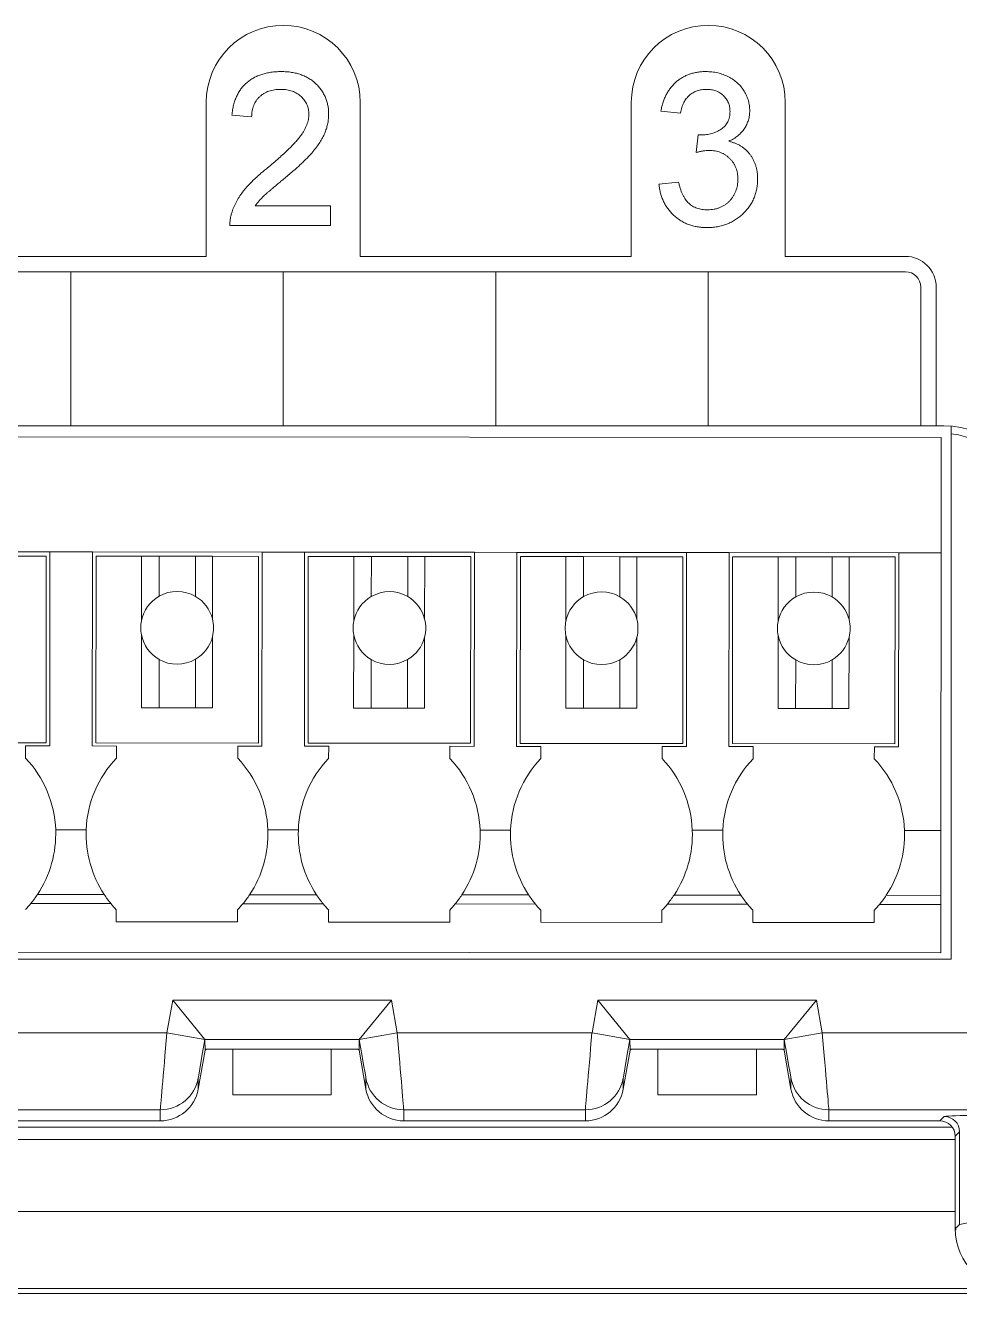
# Model space of a CAD drawing. Header units: inches. Extents: x 0.3 to 10.6, y 0.4 to 8.2.
# Drawn here: x 3.644 to 4.251, y 3.495 to 4.319 of the extents above; entities that cross this region are included whole.
import ezdxf

# ---------------------------------------------------------------- set-up
doc = ezdxf.new("R2010")
doc.units = ezdxf.units.IN
doc.header["$MEASUREMENT"] = 0

msp = doc.modelspace()

# ---------------------------------------------------------------- linework, layer by layer
at = {"color": 7, "linetype": 'Continuous', "lineweight": 15}
for p, q in [((3.76184, 4.26894), (3.76184, 4.16894)), ((3.86184, 4.16894), (3.86184, 4.26894)), ((4.03784, 4.26894), (4.03784, 4.16894)), ((4.13784, 4.16894), (4.13784, 4.26894)), ((3.79133, 4.25945), (3.77851, 4.26073)), ((4.06989, 4.26201), (4.05707, 4.26329)), ((4.08003, 4.23637), (4.08135, 4.24791)), ((4.05579, 4.21586), (4.06861, 4.21714)), ((3.79369, 4.20176), (3.84261, 4.20176)), ((3.84261, 4.20176), (3.84261, 4.18894)), ((3.84261, 4.18894), (3.77723, 4.18894)), ((3.76184, 4.16894), (3.58584, 4.16894)), ((4.03784, 4.16894), (3.86184, 4.16894)), ((4.21584, 4.16894), (4.13784, 4.16894)), ((3.67384, 4.15894), (3.53584, 4.15894)), ((3.67384, 4.15894), (3.67384, 4.05894)), ((3.81184, 4.15894), (3.67384, 4.15894)), ((3.81184, 4.05894), (3.81184, 4.15894)), ((3.94984, 4.15894), (3.81184, 4.15894)), ((3.94984, 4.15894), (3.94984, 4.05894)), ((4.08784, 4.15894), (3.94984, 4.15894)), ((4.08784, 4.05894), (4.08784, 4.15894)), ((4.21584, 4.15894), (4.08784, 4.15894)), ((4.22584, 4.05894), (4.22584, 4.14894)), ((4.23584, 4.05894), (4.23584, 4.14894)), ((4.23916, 4.0513), (3.10924, 4.05235)), ((3.53584, 4.05894), (3.67384, 4.05894)), ((3.67384, 4.05894), (3.81184, 4.05894)), ((3.81184, 4.05894), (3.94984, 4.05894)), ((3.94984, 4.05894), (4.08784, 4.05894)), ((4.08784, 4.05894), (4.22584, 4.05894)), ((4.22584, 4.05894), (4.23584, 4.05894)), ((4.23584, 4.05894), (4.24084, 4.05894)), ((4.24556, 4.05873), (4.24556, 4.05369)), ((4.24556, 3.71268), (4.24556, 4.05369)), ((4.23916, 4.0513), (4.23909, 3.9765)), ((3.66035, 3.97704), (3.55012, 3.97714)), ((3.65799, 3.97428), (3.62812, 3.97431)), ((3.65787, 3.85302), (3.65799, 3.97428)), ((3.66023, 3.85105), (3.66035, 3.97704)), ((3.68791, 3.97701), (3.66035, 3.97704)), ((3.68791, 3.97701), (3.68779, 3.85103)), ((3.79815, 3.97691), (3.68791, 3.97701)), ((3.69027, 3.97425), (3.69016, 3.85299)), ((3.71985, 3.97423), (3.69027, 3.97425)), ((3.71981, 3.93234), (3.71985, 3.97423)), ((3.73127, 3.97422), (3.71985, 3.97423)), ((3.73127, 3.97422), (3.73124, 3.94825)), ((3.75489, 3.97419), (3.73127, 3.97422)), ((3.75489, 3.97419), (3.75486, 3.94816)), ((3.76591, 3.97418), (3.75489, 3.97419)), ((3.76591, 3.97418), (3.76587, 3.93358)), ((3.79578, 3.97416), (3.76591, 3.97418)), ((3.79567, 3.8529), (3.79578, 3.97416)), ((3.79803, 3.85093), (3.79815, 3.97691)), ((3.82571, 3.97688), (3.79815, 3.97691)), ((3.82571, 3.97688), (3.82559, 3.8509)), ((3.93594, 3.97678), (3.82571, 3.97688)), ((3.82807, 3.97413), (3.82795, 3.85287)), ((3.85764, 3.9741), (3.82807, 3.97413)), ((3.85761, 3.93221), (3.85764, 3.9741)), ((3.86906, 3.97409), (3.85764, 3.9741)), ((3.86906, 3.97409), (3.86904, 3.94812)), ((3.89268, 3.97407), (3.86906, 3.97409)), ((3.89268, 3.97407), (3.89266, 3.94804)), ((3.90371, 3.97406), (3.89268, 3.97407)), ((3.90371, 3.97406), (3.90367, 3.93345)), ((3.93358, 3.97403), (3.90371, 3.97406)), ((3.93346, 3.85277), (3.93358, 3.97403)), ((3.93583, 3.8508), (3.93594, 3.97678)), ((3.9635, 3.97676), (3.93594, 3.97678)), ((3.9635, 3.97676), (3.96338, 3.85077)), ((4.07374, 3.97665), (3.9635, 3.97676)), ((3.96586, 3.974), (3.96575, 3.85274)), ((3.99544, 3.97397), (3.96586, 3.974)), ((3.9954, 3.93208), (3.99544, 3.97397)), ((4.00686, 3.97396), (3.99544, 3.97397)), ((4.00686, 3.97396), (4.00683, 3.94799)), ((4.03048, 3.97394), (4.00686, 3.97396)), ((4.03048, 3.97394), (4.03046, 3.94791)), ((4.0415, 3.97393), (4.03048, 3.97394)), ((4.0415, 3.97393), (4.04147, 3.93332)), ((4.07137, 3.9739), (4.0415, 3.97393)), ((4.07126, 3.85264), (4.07137, 3.9739)), ((4.07362, 3.85067), (4.07374, 3.97665)), ((4.1013, 3.97663), (4.07374, 3.97665)), ((4.1013, 3.97663), (4.10118, 3.85064)), ((4.21153, 3.97653), (4.1013, 3.97663)), ((4.10366, 3.97387), (4.10354, 3.85261)), ((4.13324, 3.97384), (4.10366, 3.97387)), ((4.1332, 3.93195), (4.13324, 3.97384)), ((4.14465, 3.97383), (4.13324, 3.97384)), ((4.14465, 3.97383), (4.14463, 3.94786)), ((4.16827, 3.97381), (4.14465, 3.97383)), ((4.16827, 3.97381), (4.16825, 3.94778)), ((4.1793, 3.9738), (4.16827, 3.97381)), ((4.1793, 3.9738), (4.17926, 3.93319)), ((4.20917, 3.97377), (4.1793, 3.9738)), ((4.20906, 3.85251), (4.20917, 3.97377)), ((4.21142, 3.85054), (4.21153, 3.97653)), ((4.23909, 3.9765), (4.21153, 3.97653)), ((4.23909, 3.9765), (4.23892, 3.79614)), ((3.71976, 3.8758), (3.7198, 3.9232)), ((3.76586, 3.92188), (3.76582, 3.87576)), ((3.85755, 3.87567), (3.8576, 3.92307)), ((3.90366, 3.92175), (3.90362, 3.87563)), ((3.99535, 3.87555), (3.99539, 3.92295)), ((4.04145, 3.92162), (4.04141, 3.8755)), ((4.13314, 3.87542), (4.13319, 3.92282)), ((4.17925, 3.9215), (4.17921, 3.87538)), ((3.7312, 3.90727), (3.73118, 3.87579)), ((3.75483, 3.90731), (3.7548, 3.87577)), ((3.869, 3.90714), (3.86897, 3.87566)), ((3.89262, 3.90718), (3.89259, 3.87564)), ((4.0068, 3.90702), (4.00677, 3.87554)), ((4.03042, 3.90705), (4.03039, 3.87551)), ((4.14459, 3.90689), (4.14456, 3.87541)), ((4.16821, 3.90693), (4.16818, 3.87539)), ((3.71976, 3.8758), (3.76582, 3.87576)), ((3.85755, 3.87567), (3.90362, 3.87563)), ((3.99535, 3.87555), (4.04141, 3.8755)), ((4.13314, 3.87542), (4.17921, 3.87538)), ((3.55236, 3.85312), (3.65787, 3.85302)), ((3.64448, 3.84319), (3.64449, 3.85107)), ((3.64449, 3.85107), (3.66023, 3.85105)), ((3.68779, 3.85103), (3.70354, 3.85101)), ((3.69016, 3.85299), (3.79567, 3.8529)), ((3.70354, 3.85101), (3.70353, 3.84314)), ((3.78227, 3.84307), (3.78228, 3.85094)), ((3.78228, 3.85094), (3.79803, 3.85093)), ((3.82559, 3.8509), (3.84134, 3.85089)), ((3.82795, 3.85287), (3.93346, 3.85277)), ((3.84134, 3.85089), (3.84133, 3.84301)), ((3.92007, 3.84294), (3.92008, 3.85081)), ((3.92008, 3.85081), (3.93583, 3.8508)), ((3.96338, 3.85077), (3.97913, 3.85076)), ((3.96575, 3.85274), (4.07126, 3.85264)), ((3.97913, 3.85076), (3.97912, 3.84288)), ((4.05786, 3.84281), (4.05787, 3.85068)), ((4.05787, 3.85068), (4.07362, 3.85067)), ((4.10118, 3.85064), (4.11693, 3.85063)), ((4.10354, 3.85261), (4.20906, 3.85251)), ((4.11693, 3.85063), (4.11692, 3.84276)), ((4.19566, 3.84268), (4.19567, 3.85056)), ((4.19567, 3.85056), (4.21142, 3.85054)), ((3.68386, 3.79665), (3.66407, 3.79667)), ((3.82165, 3.79652), (3.80187, 3.79654)), ((3.95945, 3.7964), (3.93966, 3.79642)), ((4.09724, 3.79627), (4.07746, 3.79629)), ((4.23892, 3.79614), (4.21525, 3.79616)), ((4.23892, 3.79614), (4.23889, 3.75405)), ((3.69996, 3.74865), (3.64787, 3.7487)), ((3.69562, 3.75455), (3.65223, 3.75459)), ((3.83776, 3.74853), (3.78567, 3.74857)), ((3.83342, 3.75442), (3.79002, 3.75446)), ((3.97556, 3.7484), (3.92346, 3.74845)), ((3.97121, 3.75429), (3.92782, 3.75433)), ((4.11335, 3.74827), (4.06126, 3.74832)), ((4.10901, 3.75417), (4.06561, 3.75421)), ((4.23888, 3.74815), (4.19905, 3.74819)), ((4.23889, 3.75405), (4.20341, 3.75408)), ((4.23888, 3.74815), (4.23885, 3.71666)), ((4.23889, 3.75405), (4.23888, 3.74815)), ((3.70344, 3.74471), (3.70344, 3.73684)), ((3.78218, 3.73677), (3.78218, 3.74464)), ((3.84124, 3.74459), (3.84123, 3.73671)), ((3.91997, 3.73664), (3.91998, 3.74451)), ((3.97903, 3.74446), (3.97903, 3.73658)), ((4.05777, 3.73651), (4.05777, 3.74439)), ((4.11683, 3.74433), (4.11682, 3.73646)), ((4.19556, 3.73638), (4.19557, 3.74426)), ((3.70344, 3.73684), (3.78218, 3.73677)), ((3.84123, 3.73671), (3.91997, 3.73664)), ((3.97903, 3.73658), (4.05777, 3.73651)), ((4.11682, 3.73646), (4.19556, 3.73638)), ((3.10893, 3.71771), (4.23885, 3.71666)), ((3.10256, 3.71268), (4.24556, 3.71268)), ((3.73634, 3.66479), (3.74008, 3.68605)), ((3.74008, 3.68605), (3.76096, 3.66045)), ((3.74008, 3.68605), (3.88204, 3.68605)), ((3.86117, 3.66045), (3.88204, 3.68605)), ((3.88204, 3.68605), (3.88579, 3.66479)), ((4.01234, 3.66479), (4.01608, 3.68605)), ((4.01608, 3.68605), (4.03696, 3.66045)), ((4.01608, 3.68605), (4.15804, 3.68605)), ((4.13717, 3.66045), (4.15804, 3.68605)), ((4.15804, 3.68605), (4.16179, 3.66479)), ((3.60979, 3.66479), (3.73634, 3.66479)), ((3.73634, 3.66479), (3.76096, 3.66045)), ((3.86117, 3.66045), (3.88579, 3.66479)), ((3.88579, 3.66479), (4.01234, 3.66479)), ((4.01234, 3.66479), (4.03696, 3.66045)), ((4.13717, 3.66045), (4.16179, 3.66479)), ((4.16179, 3.66479), (4.29493, 3.66479)), ((3.86117, 3.66045), (3.76096, 3.66045)), ((3.76096, 3.66045), (3.76106, 3.65344)), ((3.76106, 3.66105), (3.76106, 3.66105)), ((3.86106, 3.66105), (3.86106, 3.66105)), ((3.86117, 3.66045), (3.86106, 3.65344)), ((4.13717, 3.66045), (4.03696, 3.66045)), ((4.03696, 3.66045), (4.03706, 3.65344)), ((4.03706, 3.66105), (4.03706, 3.66105)), ((4.13706, 3.66105), (4.13706, 3.66105)), ((4.13717, 3.66045), (4.13706, 3.65344)), ((3.75663, 3.62827), (3.76106, 3.65344)), ((3.76176, 3.65413), (3.76106, 3.65344)), ((3.86036, 3.65413), (3.76176, 3.65413)), ((3.77906, 3.65413), (3.77906, 3.62444)), ((3.84306, 3.62444), (3.84306, 3.65413)), ((3.86036, 3.65413), (3.86106, 3.65344)), ((3.86106, 3.65344), (3.8655, 3.62827)), ((4.03263, 3.62827), (4.03706, 3.65344)), ((4.03776, 3.65413), (4.03706, 3.65344)), ((4.13636, 3.65413), (4.03776, 3.65413)), ((4.05506, 3.65413), (4.05506, 3.62444)), ((4.11906, 3.62444), (4.11906, 3.65413)), ((4.13636, 3.65413), (4.13706, 3.65344)), ((4.13706, 3.65344), (4.1415, 3.62827)), ((3.75663, 3.63545), (3.75663, 3.62827)), ((3.8655, 3.62827), (3.8655, 3.63545)), ((4.03263, 3.63545), (4.03263, 3.62827)), ((4.1415, 3.62827), (4.1415, 3.63545)), ((3.77906, 3.62444), (3.84306, 3.62444)), ((4.05506, 3.62444), (4.11906, 3.62444)), ((3.73201, 3.6148), (3.61412, 3.6148)), ((3.73201, 3.60761), (3.61412, 3.60761)), ((3.73201, 3.60761), (3.73201, 3.6148)), ((4.00801, 3.6148), (3.89012, 3.6148)), ((3.89012, 3.6148), (3.89012, 3.60761)), ((4.00801, 3.60761), (3.89012, 3.60761)), ((4.00801, 3.60761), (4.00801, 3.6148)), ((4.29493, 3.6148), (4.16612, 3.6148)), ((4.16612, 3.6148), (4.16612, 3.60761)), ((4.23824, 3.60761), (4.16612, 3.60761)), ((4.23824, 3.60761), (4.24106, 3.61043)), ((3.10176, 3.60344), (4.24636, 3.60344)), ((4.25106, 3.60043), (4.24823, 3.59761)), ((4.25106, 3.54043), (4.25106, 3.60043)), ((3.10006, 3.59544), (4.24806, 3.59544)), ((4.24823, 3.59744), (4.24806, 3.59744)), ((4.24806, 3.59744), (4.24806, 3.5396)), ((4.24823, 3.5376), (4.24823, 3.59761)), ((4.25106, 3.54043), (4.30105, 3.55043)), ((3.10006, 3.54871), (4.24806, 3.54871)), ((4.24806, 3.53956), (4.24806, 3.5396)), ((4.2485, 3.5366), (4.24806, 3.53956)), ((4.24823, 3.5376), (4.25106, 3.54043)), ((3.05506, 3.49544), (4.29306, 3.49544)), ((4.27888, 3.49871), (3.06924, 3.49871))]:
    msp.add_line(p, q, dxfattribs=at)
for centre, radius, start, end in [((3.81184, 4.26894), 0.05, 0, 180), ((4.08784, 4.26894), 0.05, 0, 180), ((4.21584, 4.14894), 0.02, 360, 90), ((4.21584, 4.14894), 0.01, 360, 90), ((4.24084, 4.00394), 0.055, 0, 90), ((4.24056, 4.00394), 0.05, 0, 84.26083), ((3.74298, 3.92775), 0.02362, 119.80146, 168.79958), ((3.74298, 3.92775), 0.02362, 59.80124, 119.80146), ((3.74298, 3.92775), 0.02362, 14.28144, 59.80124), ((3.88078, 3.92762), 0.02362, 119.80146, 168.79958), ((3.88078, 3.92762), 0.02362, 59.80124, 119.80146), ((3.88078, 3.92762), 0.02362, 14.28144, 59.80124), ((4.01857, 3.92749), 0.02362, 119.80146, 168.79958), ((4.01857, 3.92749), 0.02362, 59.80124, 119.80146), ((4.01857, 3.92749), 0.02362, 14.28144, 59.80124), ((4.15637, 3.92736), 0.02362, 119.80146, 168.79958), ((4.15637, 3.92736), 0.02362, 59.80124, 119.80146), ((4.15637, 3.92736), 0.02362, 14.28144, 59.80124), ((3.74298, 3.92775), 0.02362, 168.79958, 191.09422), ((3.74298, 3.92775), 0.02362, 345.61236, 14.28144), ((3.88078, 3.92762), 0.02362, 168.79958, 191.09422), ((3.88078, 3.92762), 0.02362, 345.61236, 14.28144), ((4.01857, 3.92749), 0.02362, 168.79958, 191.09422), ((4.01857, 3.92749), 0.02362, 345.61236, 14.28144), ((4.15637, 3.92736), 0.02362, 168.79958, 191.09422), ((4.15637, 3.92736), 0.02362, 345.61236, 14.28144), ((3.74298, 3.92775), 0.02362, 191.09422, 240.09234), ((3.74298, 3.92775), 0.02362, 300.09256, 345.61236), ((3.88078, 3.92762), 0.02362, 191.09422, 240.09234), ((3.88078, 3.92762), 0.02362, 300.09256, 345.61236), ((4.01857, 3.92749), 0.02362, 191.09422, 240.09234), ((4.01857, 3.92749), 0.02362, 300.09256, 345.61236), ((4.15637, 3.92736), 0.02362, 191.09422, 240.09234), ((4.15637, 3.92736), 0.02362, 300.09256, 345.61236), ((3.74298, 3.92775), 0.02362, 240.09234, 300.09256), ((3.88078, 3.92762), 0.02362, 240.09234, 300.09256), ((4.01857, 3.92749), 0.02362, 240.09234, 300.09256), ((4.15637, 3.92736), 0.02362, 240.09234, 300.09256), ((3.59276, 3.79403), 0.07136, 2.12166, 43.54972), ((3.75516, 3.79388), 0.07136, 136.34408, 177.77214), ((3.73056, 3.7939), 0.07136, 2.12166, 43.54972), ((3.89296, 3.79375), 0.07136, 136.34408, 177.77214), ((3.86835, 3.79377), 0.07136, 2.12166, 43.54972), ((4.03075, 3.79362), 0.07136, 136.34408, 177.77214), ((4.00615, 3.79365), 0.07136, 2.12166, 43.54972), ((4.16855, 3.7935), 0.07136, 136.34408, 177.77214), ((4.14394, 3.79352), 0.07136, 2.12166, 43.54972), ((3.59276, 3.79403), 0.07136, 326.44765, 2.12166), ((3.75516, 3.79388), 0.07136, 177.77214, 213.44615), ((3.73056, 3.7939), 0.07136, 326.44765, 2.12166), ((3.89296, 3.79375), 0.07136, 177.77214, 213.44615), ((3.86835, 3.79377), 0.07136, 326.44765, 2.12166), ((4.03075, 3.79362), 0.07136, 177.77214, 213.44615), ((4.00615, 3.79365), 0.07136, 326.44765, 2.12166), ((4.16855, 3.7935), 0.07136, 177.77214, 213.44615), ((4.14394, 3.79352), 0.07136, 326.44765, 2.12166), ((3.59276, 3.79403), 0.07136, 316.34408, 320.56527), ((3.59276, 3.79403), 0.07136, 320.56527, 326.44765), ((3.75516, 3.79388), 0.07136, 213.44615, 219.32853), ((3.75516, 3.79388), 0.07136, 219.32853, 223.54972), ((3.73056, 3.7939), 0.07136, 316.34408, 320.56527), ((3.73056, 3.7939), 0.07136, 320.56527, 326.44765), ((3.89296, 3.79375), 0.07136, 213.44615, 219.32853), ((3.89296, 3.79375), 0.07136, 219.32853, 223.54972), ((3.86835, 3.79377), 0.07136, 316.34408, 320.56527), ((3.86835, 3.79377), 0.07136, 320.56527, 326.44765), ((4.03075, 3.79362), 0.07136, 213.44615, 219.32853), ((4.03075, 3.79362), 0.07136, 219.32853, 223.54972), ((4.00615, 3.79365), 0.07136, 316.34408, 320.56527), ((4.00615, 3.79365), 0.07136, 320.56527, 326.44765), ((4.16855, 3.7935), 0.07136, 213.44615, 219.32853), ((4.16855, 3.7935), 0.07136, 219.32853, 223.54972), ((4.14394, 3.79352), 0.07136, 316.34408, 320.56527), ((4.14394, 3.79352), 0.07136, 320.56527, 326.44765), ((3.73201, 3.6398), 0.025, 269.99664, 349.99477), ((3.89012, 3.6398), 0.025, 190.00523, 270.00336), ((4.00801, 3.6398), 0.025, 269.99664, 349.99477), ((4.16612, 3.6398), 0.025, 190.00523, 270.00336), ((4.24106, 3.60043), 0.01, 0.02044, 89.97956)]:
    msp.add_arc(centre, radius, start, end, dxfattribs=at)
for centre, major_axis, ratio, start_param, end_param in [((3.73641, 3.66479), (0.00441, 0.05), 0.001527, 1.570931, 3.124274), ((3.88571, 3.66479), (-0.00441, 0.05), 0.001527, 3.158911, 4.712254), ((4.01241, 3.66479), (0.00441, 0.05), 0.001527, 1.570931, 3.124274), ((4.16171, 3.66479), (-0.00441, 0.05), 0.001527, 3.158911, 4.712254), ((3.76103, 3.66045), (0.00441, 0.025), 0.002985, 1.571323, 3.124666), ((3.86109, 3.66045), (-0.00441, 0.025), 0.002985, 3.15852, 4.711863), ((4.03703, 3.66045), (0.00441, 0.025), 0.002985, 1.571323, 3.124666), ((4.13709, 3.66045), (-0.00441, 0.025), 0.002985, 3.15852, 4.711863), ((3.73201, 3.63261), (0, 0.025), 0.999848, 3.141593, 4.537856), ((3.89012, 3.63261), (0, -0.025), 0.999848, 4.886922, 6.283185), ((4.00801, 3.63261), (0, 0.025), 0.999848, 3.141593, 4.537856), ((4.16612, 3.63261), (0, -0.025), 0.999848, 4.886922, 6.283185), ((4.23823, 3.59761), (0.00707, 0.00707), 0.999695, 5.497939, 7.068431), ((4.30105, 3.61041), (0.06, 0), 0.017455, 1.592772, 3.124139), ((4.28806, 3.5396), (0, 0.04001), 0.999848, 1.570796, 1.68177), ((4.28824, 3.53761), (-0.02829, -0.02829), 0.999695, 5.497939, 7.068431)]:
    msp.add_ellipse(centre, major_axis=major_axis, ratio=ratio, start_param=start_param, end_param=end_param, dxfattribs=at)
for points, knots in [([(3.77851, 4.26073), (3.77864, 4.26185), (3.7789, 4.26402), (3.77953, 4.26717), (3.78042, 4.2701), (3.78149, 4.27285), (3.78283, 4.27537), (3.78434, 4.27772), (3.78613, 4.27983), (3.7881, 4.28175), (3.79028, 4.28344), (3.79265, 4.28492), (3.7952, 4.28616), (3.79793, 4.28719), (3.80084, 4.28796), (3.80392, 4.28852), (3.80718, 4.28887), (3.80942, 4.28891), (3.81056, 4.28894)], [0, 0, 0, 0, 0.070675, 0.137493, 0.201473, 0.262869, 0.32255, 0.380737, 0.43822, 0.495487, 0.553484, 0.611346, 0.670644, 0.731587, 0.794183, 0.859445, 0.928208, 1, 1, 1, 1]), ([(3.81056, 4.28894), (3.81172, 4.28892), (3.81397, 4.28888), (3.81725, 4.28848), (3.82035, 4.28787), (3.82327, 4.28701), (3.826, 4.28589), (3.82855, 4.28452), (3.83091, 4.28291), (3.83306, 4.28104), (3.835, 4.27901), (3.8367, 4.27684), (3.83811, 4.27454), (3.83932, 4.27215), (3.84022, 4.2696), (3.84085, 4.26695), (3.84128, 4.26418), (3.84131, 4.26229), (3.84133, 4.26133)], [0, 0, 0, 0, 0.074712, 0.145539, 0.213339, 0.278615, 0.342094, 0.40389, 0.465063, 0.526577, 0.587328, 0.64638, 0.704345, 0.761672, 0.819418, 0.878039, 0.937796, 1, 1, 1, 1]), ([(4.05707, 4.26329), (4.05728, 4.26429), (4.05767, 4.26623), (4.05847, 4.26904), (4.05945, 4.27168), (4.06062, 4.27413), (4.06194, 4.27642), (4.06345, 4.27854), (4.06513, 4.28049), (4.06698, 4.28226), (4.06898, 4.28384), (4.07111, 4.2852), (4.07336, 4.28636), (4.07572, 4.28729), (4.0782, 4.28805), (4.08081, 4.28855), (4.08353, 4.28889), (4.08538, 4.28892), (4.08632, 4.28894)], [0, 0, 0, 0, 0.071036, 0.139343, 0.204958, 0.268332, 0.330129, 0.390664, 0.450861, 0.510587, 0.570374, 0.629455, 0.687994, 0.747581, 0.807839, 0.870034, 0.93381, 1, 1, 1, 1]), ([(4.08632, 4.28894), (4.08763, 4.28889), (4.09019, 4.28881), (4.09396, 4.28815), (4.09756, 4.28707), (4.10098, 4.28556), (4.10414, 4.28373), (4.10693, 4.28152), (4.10933, 4.279), (4.11127, 4.27617), (4.11282, 4.27316), (4.11396, 4.27004), (4.11464, 4.2668), (4.11472, 4.26461), (4.11477, 4.26351)], [0, 0, 0, 0, 0.092054, 0.181008, 0.26913, 0.357137, 0.443549, 0.526433, 0.607453, 0.688385, 0.767854, 0.845531, 0.922529, 1, 1, 1, 1]), ([(3.81028, 4.2774), (3.80959, 4.27738), (3.80823, 4.27735), (3.80624, 4.27712), (3.80435, 4.27678), (3.80257, 4.27624), (3.80089, 4.27557), (3.79933, 4.27473), (3.79786, 4.27378), (3.79652, 4.27266), (3.79532, 4.27141), (3.79424, 4.27005), (3.79336, 4.26855), (3.79264, 4.26695), (3.79206, 4.26524), (3.79163, 4.26341), (3.7914, 4.26146), (3.79135, 4.26013), (3.79133, 4.25945)], [0, 0, 0, 0, 0.0706965, 0.1383582, 0.2033699, 0.2657002, 0.3272559, 0.3865123, 0.4458583, 0.5051731, 0.5637798, 0.6223431, 0.6808236, 0.7397952, 0.8008012, 0.8642395, 0.9306311, 1, 1, 1, 1]), ([(3.82851, 4.26121), (3.8285, 4.26177), (3.82847, 4.26288), (3.82821, 4.26449), (3.82785, 4.26604), (3.82727, 4.26751), (3.82657, 4.26893), (3.82568, 4.27027), (3.82465, 4.27154), (3.82347, 4.27273), (3.82218, 4.27384), (3.82075, 4.27477), (3.81925, 4.2756), (3.81765, 4.27627), (3.81594, 4.27677), (3.81413, 4.27712), (3.81224, 4.27735), (3.81094, 4.27738), (3.81028, 4.2774)], [0, 0, 0, 0, 0.0617622, 0.121174, 0.1794214, 0.2368434, 0.2943218, 0.353191, 0.4127207, 0.4745222, 0.5370567, 0.5995913, 0.662367, 0.7252456, 0.7903164, 0.8577243, 0.927232, 1, 1, 1, 1]), ([(4.08672, 4.2774), (4.08565, 4.27736), (4.08358, 4.27727), (4.08061, 4.27653), (4.07792, 4.27532), (4.07593, 4.2739), (4.07452, 4.27254), (4.07355, 4.27139), (4.07269, 4.27012), (4.07193, 4.26874), (4.07127, 4.26722), (4.07068, 4.2656), (4.07023, 4.26385), (4.07001, 4.26264), (4.06989, 4.26201)], [0, 0, 0, 0, 0.127797, 0.246795, 0.362284, 0.477652, 0.536237, 0.59559, 0.656344, 0.719085, 0.784349, 0.852876, 0.924551, 1, 1, 1, 1]), ([(4.10195, 4.26309), (4.10194, 4.2636), (4.10192, 4.2646), (4.10171, 4.26605), (4.10137, 4.26743), (4.10091, 4.26875), (4.1003, 4.27), (4.09955, 4.27118), (4.0987, 4.27232), (4.09769, 4.27335), (4.0966, 4.27431), (4.09541, 4.27513), (4.09416, 4.27585), (4.09281, 4.2764), (4.0914, 4.27684), (4.08991, 4.27716), (4.08834, 4.27737), (4.08727, 4.27739), (4.08672, 4.2774)], [0, 0, 0, 0, 0.065093, 0.127304, 0.188122, 0.247131, 0.306077, 0.365678, 0.426103, 0.487841, 0.550317, 0.611805, 0.672737, 0.734883, 0.79768, 0.862475, 0.929775, 1, 1, 1, 1]), ([(3.80163, 4.22634), (3.80291, 4.22742), (3.80539, 4.2295), (3.80889, 4.2326), (3.81209, 4.23547), (3.81493, 4.23817), (3.81744, 4.24068), (3.81962, 4.24298), (3.8215, 4.24508), (3.82305, 4.24704), (3.82436, 4.24889), (3.82547, 4.25069), (3.82639, 4.25248), (3.82716, 4.25425), (3.82777, 4.25601), (3.82819, 4.25776), (3.82847, 4.25949), (3.8285, 4.26064), (3.82851, 4.26121)], [0, 0, 0, 0, 0.11141, 0.214526, 0.309417, 0.396087, 0.474284, 0.544374, 0.60642, 0.660582, 0.709794, 0.756451, 0.800767, 0.843168, 0.884295, 0.923885, 0.962359, 1, 1, 1, 1]), ([(3.84133, 4.26133), (3.8413, 4.26034), (3.84125, 4.25836), (3.84082, 4.2554), (3.84008, 4.25247), (3.8391, 4.24954), (3.83777, 4.24659), (3.83608, 4.24358), (3.83399, 4.24051), (3.83198, 4.2379), (3.83011, 4.23572), (3.82845, 4.23391), (3.82652, 4.232), (3.82442, 4.22991), (3.82203, 4.22771), (3.81944, 4.22534), (3.81659, 4.22287), (3.81461, 4.22118), (3.81359, 4.22031)], [0, 0, 0, 0, 0.057945, 0.116018, 0.174826, 0.234683, 0.296827, 0.364061, 0.436192, 0.51426, 0.556976, 0.604856, 0.657675, 0.715751, 0.77884, 0.847501, 0.921228, 1, 1, 1, 1]), ([(4.0832, 4.24777), (4.08438, 4.24781), (4.08669, 4.2479), (4.09006, 4.24864), (4.09326, 4.24979), (4.09572, 4.25117), (4.09756, 4.25247), (4.09871, 4.25364), (4.09975, 4.25488), (4.10053, 4.2563), (4.1012, 4.25781), (4.10161, 4.25947), (4.10192, 4.26124), (4.10194, 4.26247), (4.10195, 4.26309)], [0, 0, 0, 0, 0.129789, 0.254605, 0.378435, 0.50292, 0.565018, 0.624848, 0.683448, 0.742765, 0.802757, 0.86522, 0.930779, 1, 1, 1, 1]), ([(4.11477, 4.26351), (4.11472, 4.26248), (4.11464, 4.26043), (4.11398, 4.25743), (4.11288, 4.25459), (4.11138, 4.2519), (4.10944, 4.24941), (4.10706, 4.2472), (4.10428, 4.24523), (4.1022, 4.24421), (4.10112, 4.24368)], [0, 0, 0, 0, 0.121951, 0.240787, 0.35855, 0.479066, 0.601519, 0.727551, 0.859932, 1, 1, 1, 1]), ([(4.08135, 4.24791), (4.0817, 4.24787), (4.08231, 4.24781), (4.08293, 4.24778), (4.0832, 4.24777)], [0, 0, 0, 0, 0.566041, 1, 1, 1, 1]), ([(4.10112, 4.24368), (4.10184, 4.2435), (4.10325, 4.24315), (4.10527, 4.24241), (4.10717, 4.24155), (4.10897, 4.24057), (4.11063, 4.23942), (4.11219, 4.23816), (4.11361, 4.23673), (4.11491, 4.23518), (4.1161, 4.23353), (4.1171, 4.23175), (4.11796, 4.22988), (4.1187, 4.22791), (4.11922, 4.22583), (4.1196, 4.22364), (4.11985, 4.22137), (4.11988, 4.21981), (4.11989, 4.21902)], [0, 0, 0, 0, 0.065828, 0.128938, 0.190858, 0.251186, 0.310974, 0.37005, 0.429672, 0.489507, 0.549975, 0.610075, 0.670915, 0.732909, 0.796711, 0.861825, 0.929892, 1, 1, 1, 1]), ([(4.08832, 4.23773), (4.08774, 4.23772), (4.08649, 4.23769), (4.08452, 4.23739), (4.08233, 4.23698), (4.08082, 4.23658), (4.08003, 4.23637)], [0, 0, 0, 0, 0.209403, 0.444401, 0.708272, 1, 1, 1, 1]), ([(4.10707, 4.21912), (4.10706, 4.21979), (4.10703, 4.22108), (4.10679, 4.22298), (4.10637, 4.22478), (4.10578, 4.2265), (4.10504, 4.22813), (4.10414, 4.22969), (4.10304, 4.23113), (4.1018, 4.23248), (4.10046, 4.23373), (4.09898, 4.23479), (4.09743, 4.2357), (4.09578, 4.23644), (4.09405, 4.23703), (4.09222, 4.23745), (4.0903, 4.23769), (4.08899, 4.23772), (4.08832, 4.23773)], [0, 0, 0, 0, 0.067051, 0.13118, 0.193722, 0.254499, 0.314763, 0.375117, 0.436023, 0.498297, 0.560571, 0.621619, 0.681973, 0.742853, 0.804272, 0.867473, 0.932273, 1, 1, 1, 1]), ([(3.77857, 4.19783), (3.77899, 4.199), (3.77986, 4.20139), (3.78161, 4.20483), (3.78367, 4.20825), (3.78567, 4.21104), (3.78751, 4.21326), (3.78905, 4.215), (3.79075, 4.21678), (3.79262, 4.21861), (3.79464, 4.22048), (3.79681, 4.22242), (3.79915, 4.22437), (3.80079, 4.22567), (3.80163, 4.22634)], [0, 0, 0, 0, 0.100388, 0.204407, 0.310686, 0.422157, 0.480685, 0.543238, 0.6095, 0.679555, 0.753841, 0.831641, 0.913813, 1, 1, 1, 1]), ([(3.81359, 4.22031), (3.81271, 4.21959), (3.81104, 4.21823), (3.80866, 4.21626), (3.80654, 4.21445), (3.80461, 4.21287), (3.80294, 4.21143), (3.80149, 4.2102), (3.8003, 4.20912), (3.79849, 4.20747), (3.7962, 4.20513), (3.79451, 4.20285), (3.79369, 4.20176)], [0, 0, 0, 0, 0.1242, 0.23683, 0.339495, 0.431254, 0.511455, 0.581223, 0.640495, 0.688308, 0.850333, 1, 1, 1, 1]), ([(4.06861, 4.21714), (4.06878, 4.21637), (4.06911, 4.21488), (4.06975, 4.21274), (4.07042, 4.21076), (4.07126, 4.20898), (4.07207, 4.20732), (4.07302, 4.20585), (4.07405, 4.20454), (4.07515, 4.20339), (4.07635, 4.2024), (4.07764, 4.20153), (4.07903, 4.2008), (4.08052, 4.20023), (4.08209, 4.19976), (4.08376, 4.19942), (4.08553, 4.19922), (4.08674, 4.1992), (4.08736, 4.19919)], [0, 0, 0, 0, 0.082566, 0.15976, 0.233155, 0.301356, 0.365752, 0.426437, 0.484185, 0.539549, 0.593156, 0.647048, 0.701446, 0.757, 0.81384, 0.873058, 0.934963, 1, 1, 1, 1]), ([(4.11989, 4.21902), (4.11987, 4.21795), (4.11982, 4.21583), (4.11937, 4.21272), (4.11863, 4.20974), (4.1176, 4.20689), (4.11629, 4.20414), (4.11466, 4.20153), (4.11274, 4.19906), (4.11057, 4.19673), (4.10819, 4.19459), (4.10561, 4.19274), (4.10287, 4.19117), (4.09997, 4.18989), (4.09693, 4.18888), (4.09373, 4.18816), (4.09037, 4.18773), (4.08807, 4.18768), (4.0869, 4.18765)], [0, 0, 0, 0, 0.063503, 0.124805, 0.18492, 0.244376, 0.303775, 0.364133, 0.425376, 0.488388, 0.551743, 0.61386, 0.67564, 0.737737, 0.800417, 0.864658, 0.930985, 1, 1, 1, 1]), ([(4.08736, 4.19919), (4.08809, 4.1992), (4.08952, 4.19922), (4.09159, 4.19953), (4.09357, 4.19995), (4.09541, 4.2006), (4.09715, 4.2014), (4.09879, 4.20239), (4.10031, 4.20356), (4.10171, 4.2049), (4.10296, 4.20638), (4.10407, 4.20794), (4.105, 4.2096), (4.10577, 4.21133), (4.10634, 4.21316), (4.10676, 4.21507), (4.10704, 4.21707), (4.10706, 4.21843), (4.10707, 4.21912)], [0, 0, 0, 0, 0.069461, 0.135658, 0.19962, 0.261651, 0.322053, 0.38234, 0.443223, 0.50493, 0.56682, 0.6276, 0.687476, 0.747351, 0.808174, 0.870133, 0.933721, 1, 1, 1, 1]), ([(4.0869, 4.18765), (4.08585, 4.18767), (4.08379, 4.18771), (4.08076, 4.18812), (4.07786, 4.18869), (4.07511, 4.18958), (4.07248, 4.19066), (4.07002, 4.19205), (4.06767, 4.19364), (4.06548, 4.19548), (4.06346, 4.19751), (4.06167, 4.1997), (4.06013, 4.20204), (4.05877, 4.20451), (4.05767, 4.20714), (4.05681, 4.20992), (4.05616, 4.21284), (4.05592, 4.21484), (4.05579, 4.21586)], [0, 0, 0, 0, 0.0677944, 0.1334641, 0.1969337, 0.2584806, 0.3197865, 0.3804314, 0.4409902, 0.5028674, 0.5648063, 0.6255263, 0.6856036, 0.7460408, 0.8073468, 0.869717, 0.9337895, 1, 1, 1, 1]), ([(3.77723, 4.18894), (3.77723, 4.1897), (3.77722, 4.19122), (3.77748, 4.19347), (3.77788, 4.19569), (3.77834, 4.19711), (3.77857, 4.19783)], [0, 0, 0, 0, 0.252643, 0.50444, 0.750407, 1, 1, 1, 1])]:
    msp.add_open_spline(points, degree=3, knots=knots, dxfattribs=at)

doc.saveas('drawing.dxf')
